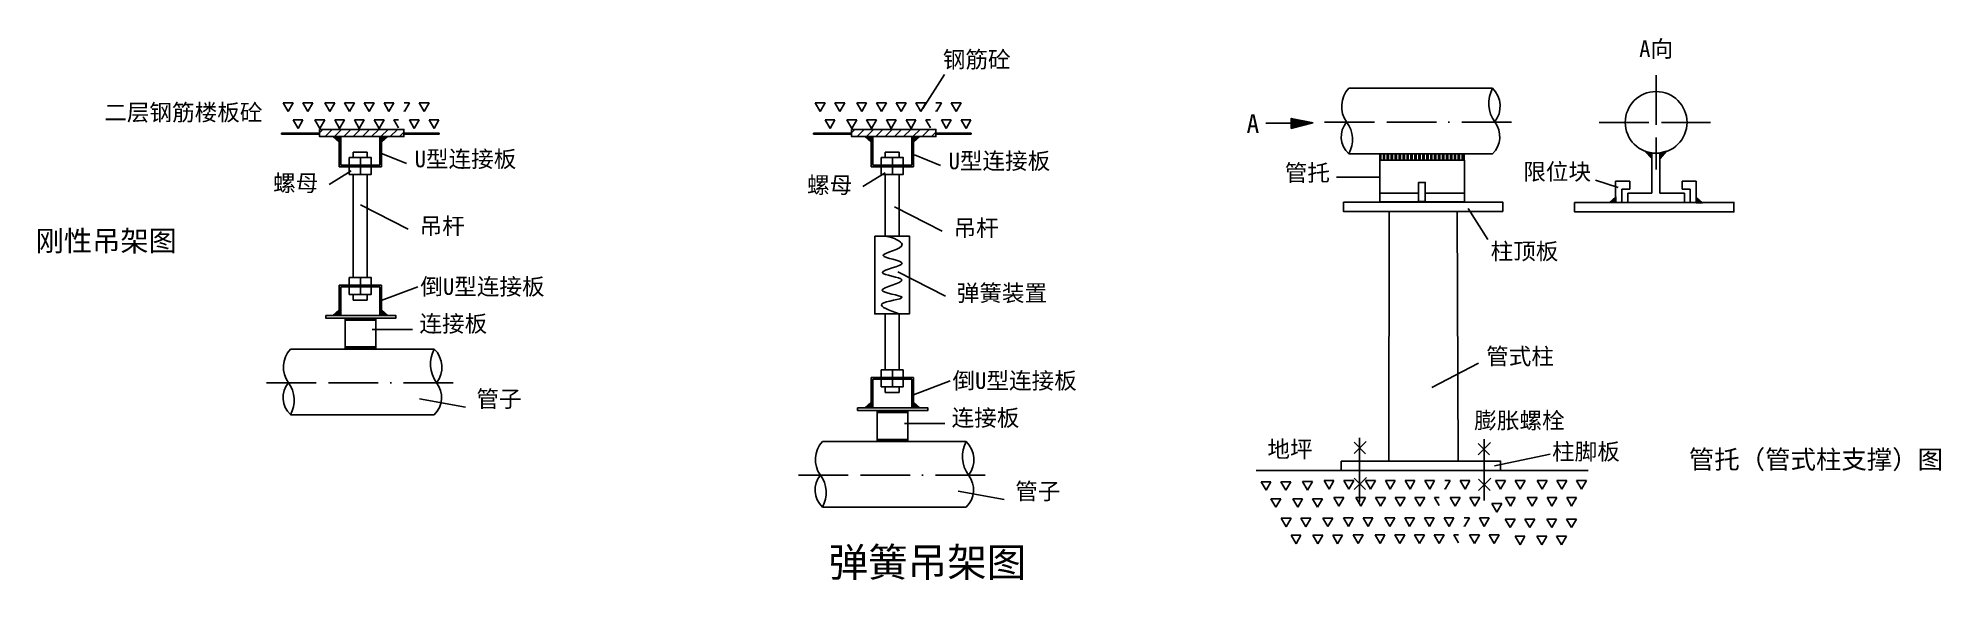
# Model space of a CAD drawing. Header units: millimetres. Extents: x 77 to 537, y 28 to 159.
import ezdxf

# ---------------------------------------------------------------- set-up
doc = ezdxf.new("R2010")
doc.units = ezdxf.units.MM
doc.linetypes.add('ACAD_ISO11W100', pattern=[33, 12, -3, 12, -3, 0, -3])

msp = doc.modelspace()

# ---------------------------------------------------------------- hatches: boundary and pattern name
for points in [[(379.95, 137.42), (385.24, 138.77), (379.95, 139.84)], [(150.06, 135.44), (148.52, 135.44), (150.06, 134.07)], [(160.29, 134.07), (161.83, 135.44), (160.29, 135.44)], [(278.51, 135.44), (276.97, 135.44), (278.51, 134.07)], [(288.74, 134.07), (290.28, 135.44), (288.74, 135.44)], [(466.97, 131.53), (465.39, 131.84), (466.96, 130.16)], [(469.02, 130.17), (470.57, 131.88), (468.99, 131.54)], [(458.28, 120.87), (456.74, 119.5), (458.28, 119.5)], [(477.69, 119.46), (479.23, 119.46), (477.7, 120.83)], [(150.06, 93.57), (148.52, 92.2), (150.06, 92.2)], [(160.29, 92.2), (161.83, 92.2), (160.29, 93.57)], [(278.51, 71.25), (276.97, 69.88), (278.51, 69.88)], [(288.74, 69.88), (290.28, 69.88), (288.74, 71.25)]]:
    msp.add_hatch(color=256).paths.add_polyline_path(points)
h = msp.add_hatch(color=256)
h.paths.add_polyline_path([(145.32, 136.02), (145.32, 136.27), (136.13, 136.27), (136.13, 136.02)])
h.paths.add_polyline_path([(165.66, 136.27), (165.66, 136.02), (174.2, 136.02), (174.2, 136.27)])
h = msp.add_hatch()
h.set_pattern_fill('ANSI31', color=256, scale=0.5, style=0)
h.paths.add_polyline_path([(165.66, 137.15), (145.32, 137.15), (145.32, 135.44), (165.66, 135.44)])
h = msp.add_hatch(color=256)
h.paths.add_polyline_path([(273.77, 136.02), (273.77, 136.27), (264.58, 136.27), (264.58, 136.02)])
h.paths.add_polyline_path([(294.12, 136.27), (294.12, 136.02), (302.65, 136.02), (302.65, 136.27)])
h = msp.add_hatch()
h.set_pattern_fill('ANSI31', color=256, scale=0.5, style=0)
h.set_pattern_definition([(45, (128.4511, 0), (-1.122532, 1.122532), [])])
h.paths.add_polyline_path([(294.12, 135.44), (294.12, 137.15), (273.77, 137.15), (273.77, 135.44)])
h = msp.add_hatch()
h.set_pattern_fill('ANSI32', color=256, scale=0.1, angle=45, style=0)
h.set_pattern_definition([(90, (96.4154, 0), (-0.9525, 2e-16), []), (90, (96.7329, 0.3175), (-0.9525, 2e-16), [])])
h.paths.add_polyline_path([(421.72, 129.72), (421.72, 131.25), (401.31, 131.25), (401.31, 129.72)])
h = msp.add_hatch()
h.set_pattern_fill('ANSI31', color=256, scale=0.1, angle=45, style=0)
h.paths.add_polyline_path([(158.88, 91.55), (151.54, 91.55), (151.54, 91.08), (158.88, 91.08)])
h = msp.add_hatch()
h.set_pattern_fill('ANSI31', color=256, scale=0.1, angle=45, style=0)
h.set_pattern_definition([(90, (0, -6.97833), (-0.3175, 6e-17), [])])
h.paths.add_polyline_path([(158.88, 84.57), (151.54, 84.57), (151.54, 84.1), (158.88, 84.1)])
h = msp.add_hatch()
h.set_pattern_fill('ANSI31', color=256, scale=0.1, angle=45, style=0)
h.set_pattern_definition([(90, (128.45114, -22.32), (-0.3175, 6e-17), [])])
h.paths.add_polyline_path([(287.33, 68.76), (287.33, 69.23), (279.99, 69.23), (279.99, 68.76)])
h = msp.add_hatch()
h.set_pattern_fill('ANSI31', color=256, scale=0.1, angle=45, style=0)
h.set_pattern_definition([(90, (128.45114, -29.29834), (-0.3175, 6e-17), [])])
h.paths.add_polyline_path([(287.33, 61.78), (287.33, 62.25), (279.99, 62.25), (279.99, 61.78)])

# ---------------------------------------------------------------- linework, layer by layer
for p, q in [((290.98, 142.2), (296.24, 150.46)), ((393.81, 147.12), (428.53, 147.12)), ((137.74, 141.51), (136.55, 143.58)), ((136.55, 143.58), (138.93, 143.58)), ((137.74, 141.51), (138.93, 143.58)), ((142.5, 141.51), (141.31, 143.58)), ((141.31, 143.58), (143.69, 143.58)), ((142.5, 141.51), (143.69, 143.58)), ((146.58, 143.58), (148.96, 143.58)), ((147.77, 141.52), (146.58, 143.58)), ((147.77, 141.52), (148.96, 143.58)), ((152.53, 141.52), (151.34, 143.58)), ((151.34, 143.58), (153.72, 143.58)), ((152.53, 141.52), (153.72, 143.58)), ((157.29, 141.52), (156.1, 143.58)), ((156.1, 143.58), (158.48, 143.58)), ((157.29, 141.52), (158.48, 143.58)), ((162.06, 141.52), (160.87, 143.58)), ((160.87, 143.58), (163.25, 143.58)), ((162.06, 141.52), (163.25, 143.58)), ((165.7, 143.58), (167, 143.58)), ((165.81, 141.52), (167, 143.58)), ((169.38, 143.58), (171.76, 143.58)), ((170.57, 141.52), (169.38, 143.58)), ((170.57, 141.52), (171.76, 143.58)), ((265, 143.58), (267.38, 143.58)), ((266.19, 141.51), (265, 143.58)), ((266.19, 141.51), (267.38, 143.58)), ((269.76, 143.58), (272.14, 143.58)), ((270.95, 141.51), (269.76, 143.58)), ((270.95, 141.51), (272.14, 143.58)), ((275.03, 143.58), (277.41, 143.58)), ((276.22, 141.52), (275.03, 143.58)), ((276.22, 141.52), (277.41, 143.58)), ((279.79, 143.58), (282.17, 143.58)), ((280.98, 141.52), (279.79, 143.58)), ((280.98, 141.52), (282.17, 143.58)), ((284.55, 143.58), (286.94, 143.58)), ((285.75, 141.52), (284.55, 143.58)), ((285.75, 141.52), (286.94, 143.58)), ((289.32, 143.58), (291.7, 143.58)), ((290.51, 141.52), (289.32, 143.58)), ((290.51, 141.52), (291.7, 143.58)), ((294.15, 143.58), (295.45, 143.58)), ((294.26, 141.52), (295.45, 143.58)), ((299.02, 141.52), (297.83, 143.58)), ((297.83, 143.58), (300.21, 143.58)), ((299.02, 141.52), (300.21, 143.58)), ((140.12, 137.39), (138.93, 139.45)), ((138.93, 139.45), (141.31, 139.45)), ((140.12, 137.39), (141.31, 139.45)), ((145.39, 137.4), (144.2, 139.46)), ((144.2, 139.46), (146.58, 139.46)), ((145.39, 137.4), (146.58, 139.46)), ((150.15, 137.4), (148.96, 139.46)), ((148.96, 139.46), (151.34, 139.46)), ((150.15, 137.4), (151.34, 139.46)), ((154.91, 137.4), (153.72, 139.46)), ((153.72, 139.46), (156.1, 139.46)), ((154.91, 137.4), (156.1, 139.46)), ((159.68, 137.4), (158.48, 139.46)), ((158.48, 139.46), (160.87, 139.46)), ((159.68, 137.4), (160.87, 139.46)), ((164.36, 137.53), (163.25, 139.46)), ((163.25, 139.46), (164.34, 139.46)), ((165.81, 141.52), (165.7, 141.71)), ((168.19, 137.4), (167, 139.46)), ((167, 139.46), (169.38, 139.46)), ((168.19, 137.4), (169.38, 139.46)), ((172.95, 137.4), (171.76, 139.46)), ((171.76, 139.46), (174.14, 139.46)), ((172.95, 137.4), (174.14, 139.46)), ((267.38, 139.45), (269.76, 139.45)), ((268.57, 137.39), (267.38, 139.45)), ((268.57, 137.39), (269.76, 139.45)), ((272.65, 139.46), (275.03, 139.46)), ((273.84, 137.4), (272.65, 139.46)), ((273.84, 137.4), (275.03, 139.46)), ((277.41, 139.46), (279.79, 139.46)), ((278.6, 137.4), (277.41, 139.46)), ((278.6, 137.4), (279.79, 139.46)), ((282.17, 139.46), (284.55, 139.46)), ((283.36, 137.4), (282.17, 139.46)), ((283.36, 137.4), (284.55, 139.46)), ((286.94, 139.46), (289.32, 139.46)), ((288.13, 137.4), (286.94, 139.46)), ((288.13, 137.4), (289.32, 139.46)), ((291.7, 139.46), (292.79, 139.46)), ((292.81, 137.53), (291.7, 139.46)), ((294.26, 141.52), (294.15, 141.71)), ((295.45, 139.46), (297.83, 139.46)), ((296.64, 137.4), (295.45, 139.46)), ((296.64, 137.4), (297.83, 139.46)), ((300.21, 139.46), (302.59, 139.46)), ((301.4, 137.4), (300.21, 139.46)), ((301.4, 137.4), (302.59, 139.46)), ((382.19, 138.67), (373.82, 138.67)), ((136.13, 136.27), (145.32, 136.27)), ((136.13, 136.02), (136.13, 136.27)), ((145.32, 136.02), (136.13, 136.02)), ((150.06, 135.44), (150.06, 128.1)), ((150.45, 135.44), (150.45, 128.51)), ((159.87, 128.51), (159.87, 135.44)), ((160.29, 128.1), (160.29, 135.44)), ((165.66, 136.27), (174.2, 136.27)), ((174.2, 136.02), (165.66, 136.02)), ((174.2, 136.27), (174.2, 136.02)), ((264.58, 136.27), (273.77, 136.27)), ((264.58, 136.02), (264.58, 136.27)), ((273.77, 136.02), (264.58, 136.02)), ((278.51, 135.44), (278.51, 128.1)), ((278.9, 135.44), (278.9, 128.51)), ((288.32, 128.51), (288.32, 135.44)), ((288.74, 128.1), (288.74, 135.44)), ((294.12, 136.27), (302.65, 136.27)), ((302.65, 136.02), (294.12, 136.02)), ((302.65, 136.27), (302.65, 136.02)), ((153.44, 131.69), (156.84, 131.69)), ((153.44, 130.38), (153.44, 131.69)), ((155.17, 130.36), (155.17, 128.53)), ((156.84, 131.69), (156.84, 130.38)), ((160.08, 131.46), (166.33, 128.92)), ((281.89, 131.69), (285.29, 131.69)), ((281.89, 130.38), (281.89, 131.69)), ((283.62, 130.36), (283.62, 128.53)), ((285.29, 131.69), (285.29, 130.38)), ((288.99, 130.99), (295.24, 128.46)), ((428.53, 131.25), (393.81, 131.25)), ((401.31, 129.72), (421.73, 129.72)), ((401.31, 121.32), (401.31, 129.72)), ((421.73, 129.72), (421.73, 121.32)), ((467, 131.47), (467, 121.76)), ((468.94, 131.45), (468.94, 121.76)), ((152.97, 127.17), (147.61, 123.84)), ((150.06, 128.1), (160.29, 128.1)), ((150.45, 128.51), (159.87, 128.51)), ((153.44, 128.1), (153.44, 128.52)), ((153.44, 101.43), (153.44, 126.24)), ((155.17, 126.26), (155.17, 128.1)), ((156.84, 128.52), (156.84, 128.1)), ((156.84, 126.24), (156.84, 101.43)), ((281.88, 126.7), (276.52, 123.38)), ((278.51, 128.1), (288.74, 128.1)), ((278.9, 128.51), (288.32, 128.51)), ((281.89, 128.1), (281.89, 128.52)), ((281.89, 111.39), (281.89, 126.24)), ((283.62, 126.26), (283.62, 128.1)), ((285.29, 128.52), (285.29, 128.1)), ((285.29, 126.24), (285.29, 111.39)), ((401.4, 125.59), (390.88, 125.59)), ((458.9, 123.14), (453.4, 124.87)), ((458.26, 119.54), (458.26, 124.62)), ((458.26, 124.62), (461.66, 124.62)), ((461.66, 124.62), (461.66, 122.72)), ((474.31, 124.62), (474.31, 122.72)), ((477.7, 124.62), (474.31, 124.62)), ((477.7, 119.54), (477.7, 124.62)), ((410.64, 121.79), (401.31, 121.79)), ((401.31, 119.7), (401.31, 121.32)), ((421.73, 119.7), (401.31, 119.7)), ((421.73, 121.79), (412.28, 121.79)), ((421.73, 121.32), (421.73, 119.7)), ((461.66, 122.72), (459.75, 122.72)), ((459.75, 122.72), (459.75, 119.54)), ((461.2, 121.76), (467, 121.76)), ((461.2, 121.76), (461.2, 119.5)), ((461.2, 119.5), (474.85, 119.5)), ((468.94, 121.76), (474.85, 121.76)), ((474.31, 122.72), (476.22, 122.72)), ((474.85, 121.76), (474.85, 119.5)), ((476.22, 122.72), (476.22, 119.54)), ((155.2, 118.94), (166.71, 113.05)), ((284.11, 118.48), (295.62, 112.59)), ((422.68, 118.02), (427.43, 110.6)), ((155.17, 101.36), (155.17, 99.52)), ((284.9, 102.76), (296.41, 96.87)), ((150.06, 92.18), (150.06, 99.52)), ((150.06, 99.52), (160.29, 99.52)), ((150.45, 92.18), (150.45, 99.11)), ((150.45, 99.11), (159.87, 99.11)), ((153.44, 99.52), (153.44, 99.1)), ((153.44, 97.24), (153.44, 95.93)), ((155.17, 97.25), (155.17, 99.09)), ((156.84, 99.1), (156.84, 99.52)), ((156.84, 95.93), (156.84, 97.24)), ((159.87, 99.11), (159.87, 92.18)), ((160.2, 95.79), (169.05, 99.11)), ((160.29, 99.52), (160.29, 92.18)), ((153.44, 95.93), (156.84, 95.93)), ((281.89, 79.06), (281.89, 92.59)), ((285.29, 92.59), (285.29, 79.06)), ((158.04, 88.83), (167.76, 88.83)), ((138.29, 84.1), (173.01, 84.1)), ((283.62, 79.04), (283.62, 77.2)), ((413.84, 74.83), (425.16, 80.66)), ((278.51, 77.2), (288.74, 77.2)), ((278.51, 69.86), (278.51, 77.2)), ((278.9, 76.79), (288.32, 76.79)), ((278.9, 69.86), (278.9, 76.79)), ((281.89, 77.2), (281.89, 76.78)), ((281.89, 74.92), (281.89, 73.61)), ((281.89, 73.61), (285.29, 73.61)), ((283.62, 74.93), (283.62, 76.77)), ((285.29, 76.78), (285.29, 77.2)), ((285.29, 73.61), (285.29, 74.92)), ((288.32, 76.79), (288.32, 69.86)), ((288.7, 73.06), (297.55, 76.37)), ((288.74, 77.2), (288.74, 69.86)), ((169.43, 72.06), (180.52, 70.06)), ((173.01, 68.23), (138.29, 68.23)), ((286.54, 66.09), (296.26, 66.09)), ((266.74, 61.78), (301.46, 61.78)), ((395.13, 61.56), (397.89, 58.81)), ((395.14, 58.83), (398.06, 61.77)), ((396.43, 62.67), (396.43, 47.09)), ((425.07, 61.28), (427.83, 58.52)), ((425.08, 58.54), (428.01, 61.48)), ((426.48, 62.29), (426.48, 47.47)), ((429.03, 55.86), (442.45, 58.71)), ((392, 54.76), (371.5, 54.76)), ((372.66, 52.04), (375.04, 52.04)), ((373.85, 49.98), (372.66, 52.04)), ((373.85, 49.98), (375.04, 52.04)), ((377.42, 52.04), (379.8, 52.04)), ((378.61, 49.98), (377.42, 52.04)), ((378.61, 49.98), (379.8, 52.04)), ((382.69, 52.05), (385.07, 52.05)), ((383.88, 49.99), (382.69, 52.05)), ((383.88, 49.99), (385.07, 52.05)), ((389.05, 50.25), (387.86, 52.31)), ((387.86, 52.31), (390.24, 52.31)), ((389.05, 50.25), (390.24, 52.31)), ((393.81, 50.25), (392.62, 52.31)), ((392.62, 52.31), (395.01, 52.31)), ((393.81, 50.25), (395.01, 52.31)), ((395.13, 52.88), (397.89, 50.13)), ((395.14, 50.15), (398.07, 53.09)), ((399.09, 50.26), (397.89, 52.32)), ((397.89, 52.32), (400.28, 52.32)), ((399.09, 50.26), (400.28, 52.32)), ((403.85, 50.26), (402.66, 52.32)), ((402.66, 52.32), (405.04, 52.32)), ((403.85, 50.26), (405.04, 52.32)), ((407.42, 52.32), (409.8, 52.32)), ((408.61, 50.26), (407.42, 52.32)), ((408.61, 50.26), (409.8, 52.32)), ((412.18, 52.32), (414.56, 52.32)), ((413.37, 50.26), (412.18, 52.32)), ((413.37, 50.26), (414.56, 52.32)), ((417.02, 52.32), (418.32, 52.32)), ((417.13, 50.26), (418.32, 52.32)), ((420.7, 52.32), (423.08, 52.32)), ((421.89, 50.26), (420.7, 52.32)), ((421.89, 50.26), (423.08, 52.32)), ((425.17, 52.68), (427.93, 49.92)), ((425.18, 49.94), (428.1, 52.88)), ((430.47, 50.25), (429.28, 52.31)), ((429.28, 52.31), (431.66, 52.31)), ((430.47, 50.25), (431.66, 52.31)), ((430.48, 54.76), (451.63, 54.76)), ((435.23, 50.25), (434.04, 52.31)), ((434.04, 52.31), (436.42, 52.31)), ((435.23, 50.25), (436.42, 52.31)), ((440.5, 50.26), (439.31, 52.32)), ((439.31, 52.32), (441.69, 52.32)), ((440.5, 50.26), (441.69, 52.32)), ((445.26, 50.26), (444.07, 52.32)), ((444.07, 52.32), (446.45, 52.32)), ((445.26, 50.26), (446.45, 52.32)), ((448.83, 52.32), (451.22, 52.32)), ((450.03, 50.26), (448.83, 52.32)), ((450.03, 50.26), (451.22, 52.32)), ((299.54, 49.74), (310.63, 47.75)), ((376.23, 45.85), (375.04, 47.92)), ((375.04, 47.92), (377.42, 47.92)), ((376.23, 45.85), (377.42, 47.92)), ((381.5, 45.86), (380.31, 47.93)), ((380.31, 47.93), (382.69, 47.93)), ((381.5, 45.86), (382.69, 47.93)), ((386.26, 45.86), (385.07, 47.93)), ((385.07, 47.93), (387.45, 47.93)), ((386.26, 45.86), (387.45, 47.93)), ((391.43, 46.13), (390.24, 48.19)), ((390.24, 48.19), (392.62, 48.19)), ((391.43, 46.13), (392.62, 48.19)), ((395.51, 48.2), (397.89, 48.2)), ((396.7, 46.14), (395.51, 48.2)), ((396.7, 46.14), (397.89, 48.2)), ((401.47, 46.14), (400.28, 48.2)), ((400.28, 48.2), (402.66, 48.2)), ((401.47, 46.14), (402.66, 48.2)), ((406.23, 46.14), (405.04, 48.2)), ((405.04, 48.2), (407.42, 48.2)), ((406.23, 46.14), (407.42, 48.2)), ((410.99, 46.14), (409.8, 48.2)), ((409.8, 48.2), (412.18, 48.2)), ((410.99, 46.14), (412.18, 48.2)), ((415.68, 46.27), (414.56, 48.2)), ((414.56, 48.2), (415.66, 48.2)), ((417.13, 50.26), (417.02, 50.45)), ((419.51, 46.14), (418.32, 48.2)), ((418.32, 48.2), (420.7, 48.2)), ((419.51, 46.14), (420.7, 48.2)), ((424.27, 46.14), (423.08, 48.2)), ((423.08, 48.2), (425.46, 48.2)), ((424.27, 46.14), (425.46, 48.2)), ((428.4, 46.73), (430.78, 46.73)), ((429.59, 44.67), (428.4, 46.73)), ((429.59, 44.67), (430.78, 46.73)), ((432.85, 46.13), (431.66, 48.19)), ((431.66, 48.19), (434.04, 48.19)), ((432.85, 46.13), (434.04, 48.19)), ((436.93, 48.2), (439.31, 48.2)), ((438.12, 46.14), (436.93, 48.2)), ((438.12, 46.14), (439.31, 48.2)), ((442.88, 46.14), (441.69, 48.2)), ((441.69, 48.2), (444.07, 48.2)), ((442.88, 46.14), (444.07, 48.2)), ((447.64, 46.14), (446.45, 48.2)), ((446.45, 48.2), (448.83, 48.2)), ((447.64, 46.14), (448.83, 48.2)), ((301.46, 45.91), (266.74, 45.91)), ((377.52, 43.24), (379.9, 43.24)), ((378.71, 41.17), (377.52, 43.24)), ((378.71, 41.17), (379.9, 43.24)), ((382.28, 43.24), (384.66, 43.24)), ((383.47, 41.17), (382.28, 43.24)), ((383.47, 41.17), (384.66, 43.24)), ((387.55, 43.25), (389.94, 43.25)), ((388.74, 41.18), (387.55, 43.25)), ((388.74, 41.18), (389.94, 43.25)), ((393.72, 41.22), (392.53, 43.28)), ((392.53, 43.28), (394.91, 43.28)), ((393.72, 41.22), (394.91, 43.28)), ((398.48, 41.22), (397.29, 43.28)), ((397.29, 43.28), (399.67, 43.28)), ((398.48, 41.22), (399.67, 43.28)), ((403.75, 41.23), (402.56, 43.29)), ((402.56, 43.29), (404.94, 43.29)), ((403.75, 41.23), (404.94, 43.29)), ((408.51, 41.23), (407.32, 43.29)), ((407.32, 43.29), (409.7, 43.29)), ((408.51, 41.23), (409.7, 43.29)), ((412.09, 43.29), (414.47, 43.29)), ((413.28, 41.23), (412.09, 43.29)), ((413.28, 41.23), (414.47, 43.29)), ((416.85, 43.29), (419.23, 43.29)), ((418.04, 41.23), (416.85, 43.29)), ((418.04, 41.23), (419.23, 43.29)), ((421.68, 43.29), (422.98, 43.29)), ((421.79, 41.23), (421.68, 41.42)), ((421.79, 41.23), (422.98, 43.29)), ((425.36, 43.29), (427.74, 43.29)), ((426.55, 41.23), (425.36, 43.29)), ((426.55, 41.23), (427.74, 43.29)), ((432.8, 40.93), (431.61, 42.99)), ((431.61, 42.99), (433.99, 42.99)), ((432.8, 40.93), (433.99, 42.99)), ((437.56, 40.93), (436.37, 42.99)), ((436.37, 42.99), (438.75, 42.99)), ((437.56, 40.93), (438.75, 42.99)), ((442.83, 40.94), (441.64, 43)), ((441.64, 43), (444.02, 43)), ((442.83, 40.94), (444.02, 43)), ((447.6, 40.94), (446.41, 43)), ((446.41, 43), (448.79, 43)), ((447.6, 40.94), (448.79, 43)), ((381.09, 37.05), (379.9, 39.11)), ((379.9, 39.11), (382.28, 39.11)), ((381.09, 37.05), (382.28, 39.11)), ((386.36, 37.06), (385.17, 39.12)), ((385.17, 39.12), (387.55, 39.12)), ((386.36, 37.06), (387.55, 39.12)), ((391.13, 37.06), (389.94, 39.12)), ((389.94, 39.12), (392.32, 39.12)), ((391.13, 37.06), (392.32, 39.12)), ((396.1, 37.1), (394.91, 39.16)), ((394.91, 39.16), (397.29, 39.16)), ((396.1, 37.1), (397.29, 39.16)), ((400.18, 39.17), (402.56, 39.17)), ((401.37, 37.11), (400.18, 39.17)), ((401.37, 37.11), (402.56, 39.17)), ((406.13, 37.11), (404.94, 39.17)), ((404.94, 39.17), (407.32, 39.17)), ((406.13, 37.11), (407.32, 39.17)), ((410.9, 37.11), (409.7, 39.17)), ((409.7, 39.17), (412.09, 39.17)), ((410.9, 37.11), (412.09, 39.17)), ((415.66, 37.11), (414.47, 39.17)), ((414.47, 39.17), (416.85, 39.17)), ((415.66, 37.11), (416.85, 39.17)), ((420.34, 37.24), (419.23, 39.17)), ((419.23, 39.17), (420.32, 39.17)), ((424.17, 37.11), (422.98, 39.17)), ((422.98, 39.17), (425.36, 39.17)), ((424.17, 37.11), (425.36, 39.17)), ((428.94, 37.11), (427.74, 39.17)), ((427.74, 39.17), (430.13, 39.17)), ((428.94, 37.11), (430.13, 39.17)), ((435.18, 36.81), (433.99, 38.87)), ((433.99, 38.87), (436.37, 38.87)), ((435.18, 36.81), (436.37, 38.87)), ((439.26, 38.88), (441.64, 38.88)), ((440.45, 36.81), (439.26, 38.88)), ((440.45, 36.81), (441.64, 38.88)), ((445.21, 36.81), (444.02, 38.88)), ((444.02, 38.88), (446.41, 38.88)), ((445.21, 36.81), (446.41, 38.88))]:
    msp.add_line(p, q)
at = {"linetype": 'ACAD_ISO11W100'}
for p, q in [((468.04, 150.24), (468.04, 127.46)), ((388, 138.95), (435.72, 138.95)), ((454.3, 138.85), (481.2, 138.85)), ((132.48, 75.93), (180.2, 75.93)), ((260.93, 53.61), (308.65, 53.61))]:
    msp.add_line(p, q, dxfattribs=at)
for points in [[(385.24, 138.77), (379.95, 139.84), (379.95, 137.42)], [(145.32, 137.15), (165.66, 137.15), (165.66, 135.44), (145.32, 135.44)], [(150.06, 135.44), (148.52, 135.44), (150.06, 134.07)], [(160.29, 135.44), (161.83, 135.44), (160.29, 134.07)], [(273.77, 137.15), (294.12, 137.15), (294.12, 135.44), (273.77, 135.44)], [(278.51, 135.44), (276.97, 135.44), (278.51, 134.07)], [(288.74, 135.44), (290.28, 135.44), (288.74, 134.07)], [(152.48, 130.38), (157.75, 130.38), (157.75, 128.52), (152.48, 128.52)], [(280.93, 130.38), (286.2, 130.38), (286.2, 128.52), (280.93, 128.52)], [(401.31, 131.25), (421.72, 131.25), (421.72, 129.72), (401.31, 129.72)], [(466.97, 131.53), (465.39, 131.84), (466.96, 130.16)], [(468.99, 131.54), (470.57, 131.88), (469.02, 130.17)], [(152.48, 126.24), (157.75, 126.24), (157.75, 128.1), (152.48, 128.1)], [(280.93, 126.24), (286.2, 126.24), (286.2, 128.1), (280.93, 128.1)], [(410.64, 119.71), (412.28, 119.71), (412.3, 124.36), (410.69, 124.36)], [(392.52, 119.6), (431, 119.6), (431, 117.33), (392.52, 117.33)], [(448.35, 119.51), (486.82, 119.51), (486.82, 117.23), (448.35, 117.23)], [(458.28, 119.5), (456.74, 119.5), (458.28, 120.87)], [(477.69, 119.46), (479.23, 119.46), (477.7, 120.83)], [(279.36, 111.39), (287.72, 111.39), (287.72, 92.59), (279.36, 92.59)], [(152.48, 101.38), (157.75, 101.38), (157.75, 99.52), (152.48, 99.52)], [(152.48, 97.24), (157.75, 97.24), (157.75, 99.1), (152.48, 99.1)], [(146.79, 92.18), (163.75, 92.18), (163.75, 91.58), (146.79, 91.58)], [(150.06, 92.2), (148.52, 92.2), (150.06, 93.57)], [(160.29, 92.2), (161.83, 92.2), (160.29, 93.57)], [(151.53, 91.55), (158.89, 91.55), (158.89, 84.1), (151.53, 84.1)], [(151.53, 91.55), (158.89, 91.55), (158.89, 91.55), (151.53, 91.55)], [(151.54, 91.56), (158.88, 91.56), (158.88, 91.08), (151.54, 91.08)], [(151.53, 84.57), (158.89, 84.57), (158.89, 84.57), (151.53, 84.57)], [(151.54, 84.59), (158.88, 84.59), (158.88, 84.1), (151.54, 84.1)], [(280.93, 79.06), (286.2, 79.06), (286.2, 77.2), (280.93, 77.2)], [(280.93, 74.92), (286.2, 74.92), (286.2, 76.78), (280.93, 76.78)], [(275.24, 69.86), (292.2, 69.86), (292.2, 69.26), (275.24, 69.26)], [(278.51, 69.88), (276.97, 69.88), (278.51, 71.25)], [(279.98, 69.23), (287.35, 69.23), (287.35, 61.78), (279.98, 61.78)], [(279.98, 69.23), (287.35, 69.23), (287.35, 69.23), (279.98, 69.23)], [(279.99, 69.24), (287.33, 69.24), (287.33, 68.76), (279.99, 68.76)], [(288.74, 69.88), (290.28, 69.88), (288.74, 71.25)], [(279.98, 62.25), (287.35, 62.25), (287.35, 62.25), (279.98, 62.25)], [(279.99, 62.27), (287.33, 62.27), (287.33, 61.78), (279.99, 61.78)], [(392, 57.03), (430.48, 57.03), (430.48, 54.76), (392, 54.76)]]:
    msp.add_lwpolyline(points, close=True)
msp.add_lwpolyline([(403.53, 57.03), (403.59, 117.29), (420, 117.29), (420.26, 57.03)])
msp.add_circle((468.04, 138.85), 7.46)
for centre, radius, start, end in [((398.6, 142.73), 6.5, 137.5205, 215.4778), ((435.4, 143.47), 7.78, 152.0214, 215.4263), ((424.21, 142.74), 6.15, 322.0825, 45.3652), ((397.59, 135.37), 5.59, 140.004, 227.4037), ((387.71, 134.73), 7.02, 330.3089, 37.0988), ((424.51, 135.4), 5.78, 314.1073, 38.0132), ((143.08, 79.71), 6.5, 137.5205, 215.4778), ((179.88, 80.45), 7.78, 152.0214, 215.4263), ((168.69, 79.72), 6.15, 322.0825, 45.3652), ((142.07, 72.35), 5.59, 140.004, 227.4037), ((132.19, 71.71), 7.02, 330.3089, 37.0988), ((168.99, 72.38), 5.78, 314.1073, 38.0132), ((271.53, 57.39), 6.5, 137.5205, 215.4778), ((308.33, 58.13), 7.78, 152.0214, 215.4263), ((297.14, 57.4), 6.15, 322.0825, 45.3652), ((270.52, 50.03), 5.59, 140.004, 227.4037), ((260.64, 49.39), 7.02, 330.3089, 37.0988), ((297.44, 50.06), 5.78, 314.1073, 38.0132)]:
    msp.add_arc(centre, radius, start, end)
msp.add_open_spline([(281.89, 111.39), (284.11, 111), (288.94, 108.46), (276.66, 106.72), (290.58, 104.88), (276.57, 102.47), (290.68, 100.93), (276.28, 98.13), (290.45, 96.57), (277.79, 95.27), (282.85, 93.46), (285.29, 92.59)], degree=3, knots=[12.552761, 12.552761, 12.552761, 12.552761, 15.524981, 21.036675, 25.940849, 31.124522, 36.067349, 41.532665, 46.67559, 51.939928, 56.842825, 56.842825, 56.842825, 56.842825])

# ---------------------------------------------------------------- texts
at = {"attachment_point": 1}
for s, insert, char_height, width in [('{\\f宋体|b0|i0|c134|p2;钢筋砼}', (295.8, 156.06), 4, 25.9573), ('{\\f宋体|b0|i0|c134|p2;A向}', (463.95, 158.65), 4, 10.1229), ('{\\f宋体|b0|i0|c134|p2;二层钢筋楼板砼}', (93.32, 143.28), 4, 41.3851), ('{\\f宋体|b0|i0|c134|p2;A}', (369.14, 140.81), 4.5, 67.3863), ('{\\f宋体|b0|i0|c134|p2;U型连接板}', (168.28, 132.01), 4, 25.9573), ('{\\f宋体|b0|i0|c134|p2;U型连接板}', (297.19, 131.55), 4, 25.9573), ('{\\f宋体|b0|i0|c134|p2;管托}', (378.37, 128.68), 4, 25.7589), ('{\\f宋体|b0|i0|c134|p2;限位块}', (435.96, 128.95), 4, 16.6452), ('{\\f宋体|b0|i0|c134|p2;螺母}', (134.09, 126.2), 4, 12.5942), ('{\\f宋体|b0|i0|c134|p2;螺母}', (263.01, 125.74), 4, 12.5942), ('{\\f宋体|b0|i0|c134|p2;吊杆}', (169.47, 115.82), 4, 12.5942), ('{\\f宋体|b0|i0|c134|p2;吊杆}', (298.38, 115.35), 4, 12.5942), ('{\\f宋体|b0|i0|c134|p2;刚性吊架图}', (76.75, 112.73), 5, 51.552), ('{\\f宋体|b0|i0|c134|p2;柱顶板}', (428.07, 109.73), 4, 25.7589), ('{\\f宋体|b0|i0|c134|p2;倒U型连接板}', (169.65, 101.19), 4, 31.3178), ('{\\f宋体|b0|i0|c134|p2;弹簧装置}', (299.17, 99.63), 4, 22.3396), ('{\\f宋体|b0|i0|c134|p2;连接板}', (169.43, 92.22), 4, 31.3178), ('{\\f宋体|b0|i0|c134|p2;管式柱}', (426.99, 84.34), 4, 25.7589), ('{\\f宋体|b0|i0|c134|p2;倒U型连接板}', (298.15, 78.46), 4, 31.3178), ('{\\f宋体|b0|i0|c134|p2;管子}', (183.18, 74.06), 4, 12.5942), ('{\\f宋体|b0|i0|c134|p2;连接板}', (297.93, 69.48), 4, 31.3178), ('{\\f宋体|b0|i0|c134|p2;膨胀螺栓}', (424.12, 68.84), 4, 25.7589), ('{\\f宋体|b0|i0|c134|p2;地坪}', (374.18, 61.9), 4, 12.5942), ('{\\f宋体|b0|i0|c134|p2;柱脚板}', (442.9, 61.32), 4, 25.7589), ('{\\f宋体|b0|i0|c134|p2;管托（管式柱支撑）图}', (475.94, 59.66), 4.5, 67.3863), ('{\\f宋体|b0|i0|c134|p2;管子}', (313.29, 51.74), 4, 12.5942), ('{\\f宋体|b0|i0|c134|p2;弹簧吊架图}', (268.22, 36.06), 7, 51.552)]:
    msp.add_mtext(s, dxfattribs=dict(at, insert=insert, char_height=char_height, width=width))

doc.saveas('drawing.dxf')
